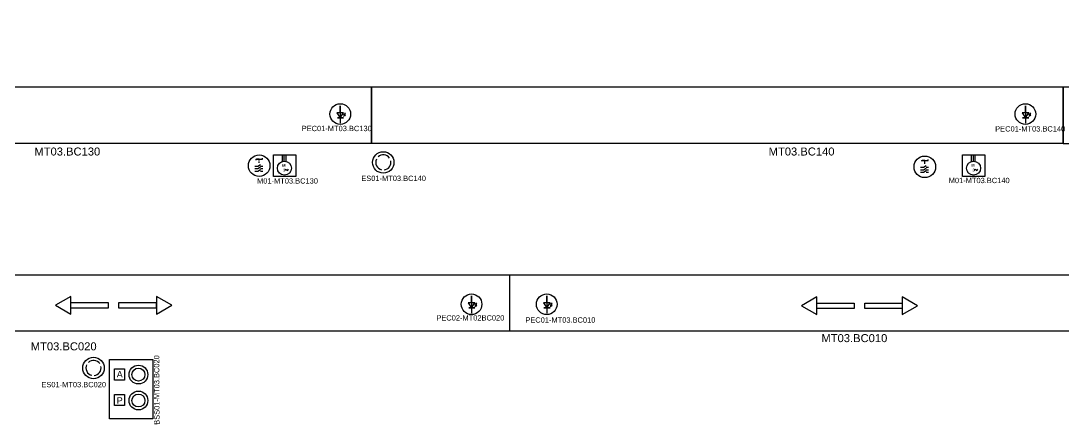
# Model space of a CAD drawing. Header units: inches. Extents: x 281601 to 402894, y -153394 to -58730.
# Drawn here: x 341360 to 360888, y -153127 to -145565 of the extents above; entities that cross this region are included whole.
import ezdxf

# ---------------------------------------------------------------- set-up
doc = ezdxf.new("R2010")
doc.units = ezdxf.units.IN
doc.linetypes.add('DASHED', pattern=[0.75, 0.5, -0.25])
for name, color, linetype in [('Botoneras', 14, 'Continuous'), ('Desconector', 7, 'Continuous'), ('Motores', 7, 'Continuous'), ('PEC', 7, 'Continuous'), ('PEMERGENCIA', 1, 'Continuous')]:
    doc.layers.add(name, color=color, linetype=linetype)
for name, color, linetype, lineweight in [('NOMBRES', 7, 'Continuous', 0), ('NPE', 7, 'Continuous', 5), ('Num Motor', 7, 'Continuous', 0)]:
    doc.layers.add(name, color=color, linetype=linetype, lineweight=lineweight)
doc.styles.add('Annotative', font='arial.ttf', dxfattribs={"height": 250})
doc.styles.add('isocop', font='isocp.shx')

# ---------------------------------------------------------------- blocks, each defined once
blk = doc.blocks.new('Motor trifasico')
at = {"color": 116, "true_color": 0x136734}
for p, q in [((2057.25, 3405.53), (2057.25, 3406.32)), ((2057.25, 3406.32), (2058.13, 3406.31)), ((2064.88, 3406.27), (2064.88, 3400.48)), ((2066.56, 3406.31), (2066.56, 3400.77)), ((2068.17, 3406.26), (2068.17, 3400.66))]:
    blk.add_line(p, q, dxfattribs=at)
blk.add_lwpolyline([(2058.13, 3406.31), (2076.94, 3406.31), (2076.94, 3387.12), (2057.25, 3387.12), (2057.25, 3405.53)], dxfattribs=at)
blk.add_circle((2066.95, 3394.59), 6.2, dxfattribs=at)
blk.add_spline([(2067.37, 3392.62), (2068.46, 3393.62), (2069.38, 3392.62), (2070.64, 3393.7)], degree=3, dxfattribs=at)
at = {"color": 116, "true_color": 0x136734, "insert": (2063.76, 3398.24), "char_height": 2.5, "width": 4.4429, "attachment_point": 1, "style": 'isocop'}
blk.add_mtext('\\pxqc;{\\fLucida Sans|b1|i0|c0|p34; M\\P\\pq*;} {\\fLeelawadee|b0|i0|c0|p34;3}', dxfattribs=at)
blk = doc.blocks.new('Fotocelda')
at = {"color": 5}
for points in [[(1917.58, 3371.89), (1917.58, 3365.45), (1922.3, 3368.67), (1917.58, 3371.89), (1917.58, 3368.67), (1910.88, 3368.67), (1922.3, 3368.67), (1922.3, 3371.89), (1922.3, 3365.94), (1922.3, 3368.67), (1922.3, 3368.67), (1927.41, 3368.67)], [(1919.74, 3371.88), (1918.69, 3373.05), (1919.3, 3373.05), (1918.24, 3373.71), (1918.24, 3372.58), (1918.69, 3373.05)], [(1921.06, 3371.88), (1920.01, 3373.05), (1920.62, 3373.05), (1919.57, 3373.71), (1919.57, 3372.58), (1920.01, 3373.05)]]:
    blk.add_lwpolyline(points, dxfattribs=at)
blk.add_circle((1918.83, 3368.67), 9.83, dxfattribs=at)
blk = doc.blocks.new('Interruptor principal')
at = {"color": 32, "true_color": 0xcd6928}
for p, q in [((2036.58, 3398.7), (2040.03, 3398.7)), ((2036.58, 3398.7), (2036.58, 3398.29)), ((2040.03, 3398.7), (2040.03, 3399.22)), ((2036.1, 3395.16), (2037.63, 3395.16)), ((2036.1, 3393.91), (2037.63, 3393.91)), ((2036.1, 3392.6), (2037.63, 3392.6)), ((2037.63, 3395.16), (2038.95, 3396)), ((2037.63, 3393.91), (2038.95, 3394.75)), ((2037.63, 3392.6), (2038.95, 3393.43)), ((2038.95, 3395.16), (2040.27, 3395.16)), ((2038.95, 3393.91), (2040.27, 3393.91)), ((2038.95, 3392.6), (2040.27, 3392.6))]:
    blk.add_line(p, q, dxfattribs=at)
blk.add_line((2038.32, 3398.7), (2037, 3398.7))
at = {"color": 32, "linetype": 'DASHED', "true_color": 0xcd6928}
blk.add_line((2038.32, 3396.9), (2038.32, 3398.7), dxfattribs=at)
at = {"color": 32, "true_color": 0xcd6928}
blk.add_circle((2038.32, 3395.38), 5.57, dxfattribs=at)

msp = doc.modelspace()

# ---------------------------------------------------------------- linework, layer by layer
msp.add_line((360888, -147863, 495), (360888, -146805, 663))
at = {"color": 242, "true_color": 0xcd2027, "elevation": 495}
for points in [[(347927, -147863), (335410, -147863), (335410, -146805), (347927, -146805)], [(360888, -147863), (347927, -147863), (347927, -146805), (360888, -146805)]]:
    msp.add_lwpolyline(points, close=True, dxfattribs=at)
at = {"color": 4, "elevation": 345}
for points in [[(350513, -151385), (337497, -151385), (337497, -150327), (350513, -150327)], [(363424, -151385), (350521, -151385), (350521, -150327), (363424, -150327)]]:
    msp.add_lwpolyline(points, close=True, dxfattribs=at)
for points in [[(342009, -150899), (342298, -151066), (342298, -150732)], [(344188, -150899), (343899, -150732), (343899, -151066)], [(342998, -150951), (342298, -150951), (342298, -150847), (342998, -150847)], [(343198, -150847), (343898, -150847), (343898, -150951), (343198, -150951)]]:
    msp.add_lwpolyline(points, close=True)
at = {"elevation": 345}
for points in [[(355983, -150907), (356272, -151074), (356272, -150741)], [(358161, -150907), (357872, -150741), (357872, -151074)], [(356972, -150959), (356272, -150959), (356272, -150856), (356972, -150856)], [(357172, -150856), (357872, -150856), (357872, -150959), (357172, -150959)]]:
    msp.add_lwpolyline(points, close=True, dxfattribs=at)
at = {"color": 242, "true_color": 0xcd2027}
for centre, radius, start, end in [((360911, -145515, 195), 2349, 269.4318, 358.7782), ((360922, -145527, -417), 1278, 268.4765, 358.3277)]:
    msp.add_arc(centre, radius, start, end, dxfattribs=at)
at = {"layer": 'Botoneras', "color": 0}
for points in [[(343021, -151913), (343834, -151913), (343834, -153029), (343021, -153029)], [(343113, -152092), (343303, -152092), (343303, -152300), (343113, -152300)], [(343113, -152573), (343303, -152573), (343303, -152780), (343113, -152780)]]:
    msp.add_lwpolyline(points, close=True, dxfattribs=at)
for centre, radius in [((343563, -152198), 176), ((343563, -152198), 121), ((343563, -152684), 176), ((343563, -152684), 121)]:
    msp.add_circle(centre, radius, dxfattribs=at)
at = {"layer": 'PEMERGENCIA', "color": 1}
for centre in [(348150, -148220), (348150, -148220), (342721, -152074), (342721, -152074)]:
    msp.add_circle(centre, 201, dxfattribs=at)
for centre, radius, start, end in [((348151, -148218), 143, 155.3812, 257.1215), ((348151, -148219), 142, 34.6645, 132.9651), ((348150, -148219), 142, 275.9995, 11.9942), ((342721, -152073), 142, 34.6645, 132.9651), ((342722, -152072), 143, 155.3812, 257.1215), ((342721, -152073), 142, 275.9995, 11.9942)]:
    msp.add_arc(centre, radius, start, end, dxfattribs=at)

# ---------------------------------------------------------------- block references
at = {"layer": 'Desconector', "xscale": 36.22589640801436, "yscale": 36.22589640801436, "zscale": 36.22589640801436}
for p in [(271985, -271282, 495), (284456, -271303, 495)]:
    msp.add_blockref('Interruptor principal', p, dxfattribs=at)
at = {"layer": 'Motores', "color": 2, "xscale": 21.19265796742174, "yscale": 21.19265796742174, "zscale": 21.19265796742174}
for p in [(302493, -220267, 495), (315406, -220267, 495)]:
    msp.add_blockref('Motor trifasico', p, dxfattribs=at)
at = {"layer": 'PEC', "color": 5, "xscale": 19.66336690283918, "yscale": 19.66336690283918, "zscale": 19.66336690283918, "rotation": 269.9692129002194}
for p in [(281125, -109546, 495), (293962, -109546, 495), (283585, -113113), (284994, -113113)]:
    msp.add_blockref('Fotocelda', p, dxfattribs=at)

# ---------------------------------------------------------------- texts
at = {"width": 55.01, "attachment_point": 1, "style": 'Annotative'}
for s, insert, char_height in [('MT03.BC130', (341613, -147940, 690), 150), ('MT03.BC140', (355370, -147940, 690), 150), ('ES01-MT03.BC140', (347738, -148468, 345), 100), ('MT03.BC010', (356359, -151439, 690), 150), ('MT03.BC020', (341545, -151593, 690), 150)]:
    msp.add_mtext(s, dxfattribs=dict(at, insert=insert, char_height=char_height))
at = {"layer": 'Botoneras', "char_height": 121, "attachment_point": 1, "style": 'Annotative'}
for s, insert, width in [('A', (343156, -152131), 270.82), ('P', (343156, -152623), 250)]:
    msp.add_mtext(s, dxfattribs=dict(at, insert=insert, width=width))
at = {"layer": 'NOMBRES', "insert": (343859, -153139, 690), "char_height": 100, "width": 55.01, "attachment_point": 1, "rotation": 90.2932, "style": 'Annotative'}
msp.add_mtext('BSS01-MT03.BC020', dxfattribs=at)
at = {"layer": 'NPE', "insert": (341745, -152335, 345), "char_height": 100, "width": 55.01, "attachment_point": 1, "style": 'Annotative'}
msp.add_mtext('ES01-MT03.BC020', dxfattribs=at)
at = {"layer": 'Num Motor', "char_height": 250, "width": 250, "attachment_point": 1, "style": 'Annotative'}
for s, insert in [('{\\H0.4x;PEC01-MT03.BC130}', (346622, -147533)), ('{\\H0.4x;PEC01-MT03.BC140}', (359615, -147540)), ('{\\H0.4x;M01-MT03.BC130}', (345785, -148516)), ('{\\H0.4x;M01-MT03.BC140}', (358744, -148508)), ('{\\H0.4x;PEC02-MT02BC020}', (349145, -151084)), ('{\\H0.4x;PEC01-MT03.BC010}', (350812, -151124))]:
    msp.add_mtext(s, dxfattribs=dict(at, insert=insert))

doc.saveas('drawing.dxf')
